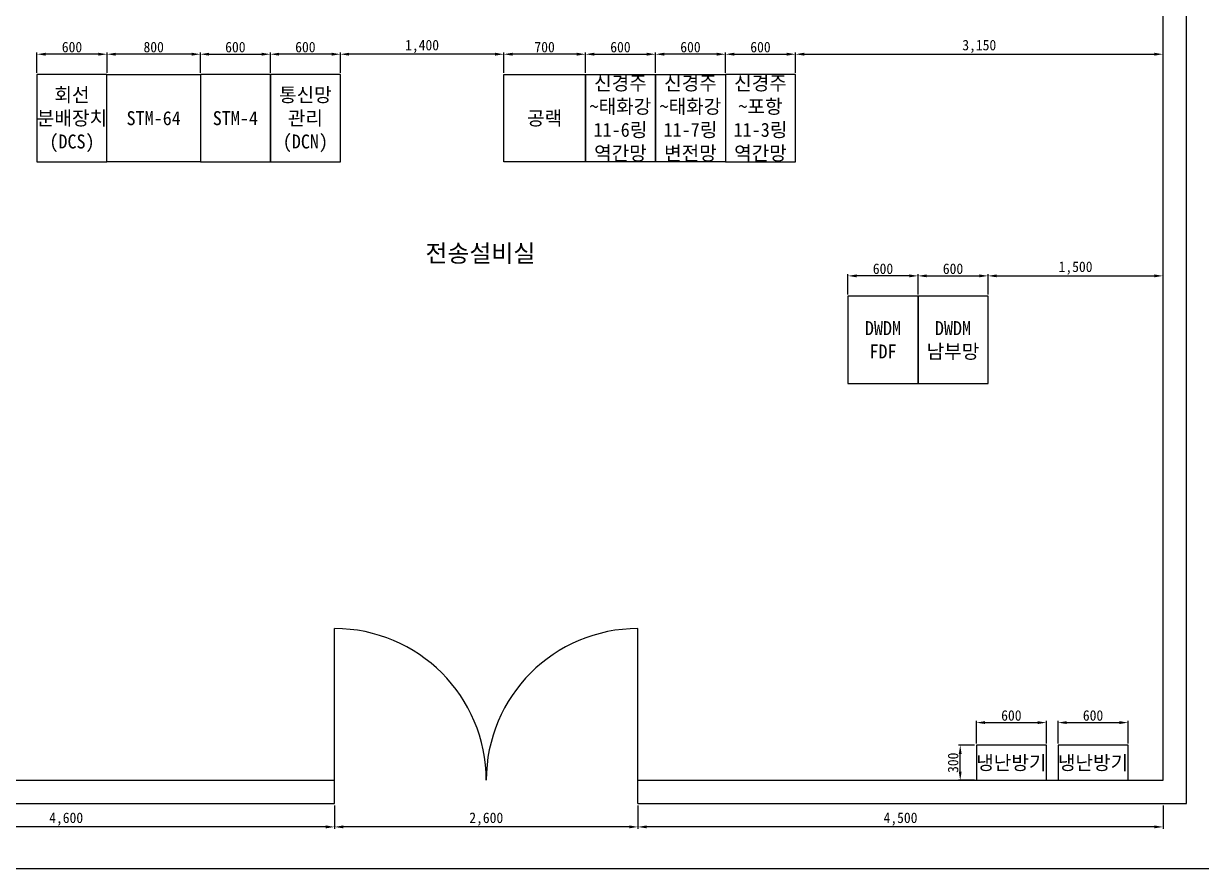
# Model space of a CAD drawing. Header units: millimetres. Extents: x 298577 to 322457, y -54271 to -33089.
# Drawn here: x 306602 to 316696, y -54271 to -47029 of the extents above; entities that cross this region are included whole.
import ezdxf
from ezdxf.enums import TextEntityAlignment as Align

# ---------------------------------------------------------------- set-up
doc = ezdxf.new("R2010")
doc.units = ezdxf.units.MM
for name, color, linetype in [('TT-BASE', 253, 'Continuous'), ('TZ-BASE', 253, 'Continuous'), ('TZ-DIMS', 1, 'Continuous'), ('TZ-TEXT', 3, 'Continuous')]:
    doc.layers.add(name, color=color, linetype=linetype)
doc.layers.add('TX-PAPR', color=2, linetype='Continuous', plot=False)
doc.styles.get("Standard").update_dxf_attribs({"font": 'GulimChe.ttf'})
doc.linetypes.add('BATTINB', pattern='A,0,-0.0025,[134,GulimChe.ttf,S=0.0025,R=0,X=-0.0025,Y=0.01],-0.005,[134,GulimChe.ttf,S=0.0025,R=180,X=0.0025,Y=0.01],-0.0025', length=0.01)
doc.dimstyles.new('D30', dxfattribs={"dimscale": 30, "dimtxt": 3, "dimasz": 2.5, "dimexe": 0.5, "dimexo": 0.5, "dimgap": 0.5, "dimtad": 1, "dimdec": 0, "dimzin": 1, "dimdsep": 46, "dimlunit": 6, "dimtxsty": 'Standard', "dimcen": 1, "dimclrd": 1, "dimclre": 1, "dimclrt": 3, "dimadec": 0, "dimazin": 0, "dimtfac": 1, "dimtdec": 0, "dimtix": 1, "dimtmove": 2, "dimatfit": 3, "dimfxl": 0, "dimtvp": 2, "dimlwd": -1, "dimlwe": -1, "dimarcsym": 0})

# ---------------------------------------------------------------- blocks, each defined once
blk = doc.blocks.new('*D813')
at = {"layer": 'DEFPOINTS', "color": 0}
for p in [(316367, -47292), (313217, -47465), (316367, -47465)]:
    blk.add_point(p, dxfattribs=at)
at = {"layer": 'TZ-DIMS', "color": 1}
for p, q in [((313217, -47450), (313217, -47277)), ((313292, -47292), (316292, -47292)), ((316367, -47450), (316367, -47277))]:
    blk.add_line(p, q, dxfattribs=at)
for points in [[(313292, -47279), (313292, -47304), (313217, -47292)], [(316292, -47279), (316292, -47304), (316367, -47292)]]:
    blk.add_solid(points, dxfattribs=at)
at = {"layer": 'TZ-DIMS', "color": 3, "insert": (314792, -47225), "char_height": 90, "attachment_point": 5}
blk.add_mtext('3,150', dxfattribs=at)
blk = doc.blocks.new('*D814')
at = {"layer": 'DEFPOINTS', "color": 0}
for p in [(313217, -47292), (312617, -47465), (313217, -47465)]:
    blk.add_point(p, dxfattribs=at)
at = {"layer": 'TZ-DIMS', "color": 1}
for p, q in [((312617, -47450), (312617, -47277)), ((312692, -47292), (313142, -47292)), ((313217, -47450), (313217, -47277))]:
    blk.add_line(p, q, dxfattribs=at)
for points in [[(312692, -47279), (312692, -47304), (312617, -47292)], [(313142, -47279), (313142, -47304), (313217, -47292)]]:
    blk.add_solid(points, dxfattribs=at)
at = {"layer": 'TZ-DIMS', "color": 3, "insert": (312917, -47231), "char_height": 90, "attachment_point": 5}
blk.add_mtext('600', dxfattribs=at)
blk = doc.blocks.new('*D815')
at = {"layer": 'DEFPOINTS', "color": 0}
for p in [(312017, -47292), (312017, -47465), (312617, -47465)]:
    blk.add_point(p, dxfattribs=at)
at = {"layer": 'TZ-DIMS', "color": 1}
for p, q in [((312017, -47450), (312017, -47277)), ((312542, -47292), (312092, -47292)), ((312617, -47450), (312617, -47277))]:
    blk.add_line(p, q, dxfattribs=at)
for points in [[(312092, -47279), (312092, -47304), (312017, -47292)], [(312542, -47279), (312542, -47304), (312617, -47292)]]:
    blk.add_solid(points, dxfattribs=at)
at = {"layer": 'TZ-DIMS', "color": 3, "insert": (312317, -47231), "char_height": 90, "attachment_point": 5}
blk.add_mtext('600', dxfattribs=at)
blk = doc.blocks.new('*D816')
at = {"layer": 'DEFPOINTS', "color": 0}
for p in [(310717, -47292), (310717, -47465), (311417, -47465)]:
    blk.add_point(p, dxfattribs=at)
at = {"layer": 'TZ-DIMS', "color": 1}
for p, q in [((310717, -47450), (310717, -47277)), ((311342, -47292), (310792, -47292)), ((311417, -47450), (311417, -47277))]:
    blk.add_line(p, q, dxfattribs=at)
for points in [[(310792, -47279), (310792, -47304), (310717, -47292)], [(311342, -47279), (311342, -47304), (311417, -47292)]]:
    blk.add_solid(points, dxfattribs=at)
at = {"layer": 'TZ-DIMS', "color": 3, "insert": (311067, -47231), "char_height": 90, "attachment_point": 5}
blk.add_mtext('700', dxfattribs=at)
blk = doc.blocks.new('*D817')
at = {"layer": 'DEFPOINTS', "color": 0}
for p in [(312017, -47292), (311417, -47465), (312017, -47465)]:
    blk.add_point(p, dxfattribs=at)
at = {"layer": 'TZ-DIMS', "color": 1}
for p, q in [((311417, -47450), (311417, -47277)), ((311492, -47292), (311942, -47292)), ((312017, -47450), (312017, -47277))]:
    blk.add_line(p, q, dxfattribs=at)
for points in [[(311492, -47279), (311492, -47304), (311417, -47292)], [(311942, -47279), (311942, -47304), (312017, -47292)]]:
    blk.add_solid(points, dxfattribs=at)
at = {"layer": 'TZ-DIMS', "color": 3, "insert": (311717, -47231), "char_height": 90, "attachment_point": 5}
blk.add_mtext('600', dxfattribs=at)
blk = doc.blocks.new('*D818')
at = {"layer": 'DEFPOINTS', "color": 0}
for p in [(309317, -47292), (309317, -47465), (310717, -47465)]:
    blk.add_point(p, dxfattribs=at)
at = {"layer": 'TZ-DIMS', "color": 1}
for p, q in [((309317, -47450), (309317, -47277)), ((310642, -47292), (309392, -47292)), ((310717, -47450), (310717, -47277))]:
    blk.add_line(p, q, dxfattribs=at)
for points in [[(309392, -47279), (309392, -47304), (309317, -47292)], [(310642, -47279), (310642, -47304), (310717, -47292)]]:
    blk.add_solid(points, dxfattribs=at)
at = {"layer": 'TZ-DIMS', "color": 3, "insert": (310017, -47225), "char_height": 90, "attachment_point": 5}
blk.add_mtext('1,400', dxfattribs=at)
blk = doc.blocks.new('*D819')
at = {"layer": 'DEFPOINTS', "color": 0}
for p in [(308717, -47292), (308717, -47465), (309317, -47465)]:
    blk.add_point(p, dxfattribs=at)
at = {"layer": 'TZ-DIMS', "color": 1}
for p, q in [((308717, -47450), (308717, -47277)), ((309242, -47292), (308792, -47292)), ((309317, -47450), (309317, -47277))]:
    blk.add_line(p, q, dxfattribs=at)
for points in [[(308792, -47279), (308792, -47304), (308717, -47292)], [(309242, -47279), (309242, -47304), (309317, -47292)]]:
    blk.add_solid(points, dxfattribs=at)
at = {"layer": 'TZ-DIMS', "color": 3, "insert": (309017, -47231), "char_height": 90, "attachment_point": 5}
blk.add_mtext('600', dxfattribs=at)
blk = doc.blocks.new('*D820')
at = {"layer": 'DEFPOINTS', "color": 0}
for p in [(308717, -47292), (308117, -47465), (308717, -47465)]:
    blk.add_point(p, dxfattribs=at)
at = {"layer": 'TZ-DIMS', "color": 1}
for p, q in [((308117, -47450), (308117, -47277)), ((308192, -47292), (308642, -47292)), ((308717, -47450), (308717, -47277))]:
    blk.add_line(p, q, dxfattribs=at)
for points in [[(308192, -47279), (308192, -47304), (308117, -47292)], [(308642, -47279), (308642, -47304), (308717, -47292)]]:
    blk.add_solid(points, dxfattribs=at)
at = {"layer": 'TZ-DIMS', "color": 3, "insert": (308417, -47231), "char_height": 90, "attachment_point": 5}
blk.add_mtext('600', dxfattribs=at)
blk = doc.blocks.new('*D821')
at = {"layer": 'DEFPOINTS', "color": 0}
for p in [(307317, -47292), (307317, -47465), (308117, -47465)]:
    blk.add_point(p, dxfattribs=at)
at = {"layer": 'TZ-DIMS', "color": 1}
for p, q in [((307317, -47450), (307317, -47277)), ((308042, -47292), (307392, -47292)), ((308117, -47450), (308117, -47277))]:
    blk.add_line(p, q, dxfattribs=at)
for points in [[(307392, -47279), (307392, -47304), (307317, -47292)], [(308042, -47279), (308042, -47304), (308117, -47292)]]:
    blk.add_solid(points, dxfattribs=at)
at = {"layer": 'TZ-DIMS', "color": 3, "insert": (307717, -47231), "char_height": 90, "attachment_point": 5}
blk.add_mtext('800', dxfattribs=at)
blk = doc.blocks.new('*D822')
at = {"layer": 'DEFPOINTS', "color": 0}
for p in [(306717, -47292), (306717, -47465), (307317, -47465)]:
    blk.add_point(p, dxfattribs=at)
at = {"layer": 'TZ-DIMS', "color": 1}
for p, q in [((306717, -47450), (306717, -47277)), ((307242, -47292), (306792, -47292)), ((307317, -47450), (307317, -47277))]:
    blk.add_line(p, q, dxfattribs=at)
for points in [[(306792, -47279), (306792, -47304), (306717, -47292)], [(307242, -47279), (307242, -47304), (307317, -47292)]]:
    blk.add_solid(points, dxfattribs=at)
at = {"layer": 'TZ-DIMS', "color": 3, "insert": (307017, -47231), "char_height": 90, "attachment_point": 5}
blk.add_mtext('600', dxfattribs=at)
blk = doc.blocks.new('*D823')
at = {"layer": 'DEFPOINTS', "color": 0}
for p in [(316367, -49192), (314867, -49365), (316367, -49365)]:
    blk.add_point(p, dxfattribs=at)
at = {"layer": 'TZ-DIMS', "color": 1}
for p, q in [((314867, -49350), (314867, -49177)), ((314942, -49192), (316292, -49192)), ((316367, -49350), (316367, -49177))]:
    blk.add_line(p, q, dxfattribs=at)
for points in [[(314942, -49179), (314942, -49204), (314867, -49192)], [(316292, -49179), (316292, -49204), (316367, -49192)]]:
    blk.add_solid(points, dxfattribs=at)
at = {"layer": 'TZ-DIMS', "color": 3, "insert": (315617, -49125), "char_height": 90, "attachment_point": 5}
blk.add_mtext('1,500', dxfattribs=at)
blk = doc.blocks.new('*D824')
at = {"layer": 'DEFPOINTS', "color": 0}
for p in [(314867, -49192), (314267, -49365), (314867, -49365)]:
    blk.add_point(p, dxfattribs=at)
at = {"layer": 'TZ-DIMS', "color": 1}
for p, q in [((314267, -49350), (314267, -49177)), ((314342, -49192), (314792, -49192)), ((314867, -49350), (314867, -49177))]:
    blk.add_line(p, q, dxfattribs=at)
for points in [[(314342, -49179), (314342, -49204), (314267, -49192)], [(314792, -49179), (314792, -49204), (314867, -49192)]]:
    blk.add_solid(points, dxfattribs=at)
at = {"layer": 'TZ-DIMS', "color": 3, "insert": (314567, -49131), "char_height": 90, "attachment_point": 5}
blk.add_mtext('600', dxfattribs=at)
blk = doc.blocks.new('*D825')
at = {"layer": 'DEFPOINTS', "color": 0}
for p in [(313667, -49192), (313667, -49365), (314267, -49365)]:
    blk.add_point(p, dxfattribs=at)
at = {"layer": 'TZ-DIMS', "color": 1}
for p, q in [((313667, -49350), (313667, -49177)), ((314192, -49192), (313742, -49192)), ((314267, -49350), (314267, -49177))]:
    blk.add_line(p, q, dxfattribs=at)
for points in [[(313742, -49179), (313742, -49204), (313667, -49192)], [(314192, -49179), (314192, -49204), (314267, -49192)]]:
    blk.add_solid(points, dxfattribs=at)
at = {"layer": 'TZ-DIMS', "color": 3, "insert": (313967, -49131), "char_height": 90, "attachment_point": 5}
blk.add_mtext('600', dxfattribs=at)
blk = doc.blocks.new('*D826')
at = {"layer": 'DEFPOINTS', "color": 0}
for p in [(315367, -53021), (314767, -53215), (315367, -53215)]:
    blk.add_point(p, dxfattribs=at)
at = {"layer": 'TZ-DIMS', "color": 1}
for p, q in [((314767, -53200), (314767, -53006)), ((314842, -53021), (315292, -53021)), ((315367, -53200), (315367, -53006))]:
    blk.add_line(p, q, dxfattribs=at)
for points in [[(314842, -53008), (314842, -53033), (314767, -53021)], [(315292, -53008), (315292, -53033), (315367, -53021)]]:
    blk.add_solid(points, dxfattribs=at)
at = {"layer": 'TZ-DIMS', "color": 3, "insert": (315067, -52960), "char_height": 90, "attachment_point": 5}
blk.add_mtext('600', dxfattribs=at)
blk = doc.blocks.new('*D827')
at = {"layer": 'DEFPOINTS', "color": 0}
for p in [(314629, -53215), (314767, -53215), (314767, -53515)]:
    blk.add_point(p, dxfattribs=at)
at = {"layer": 'TZ-DIMS', "color": 1}
for p, q in [((314752, -53215), (314614, -53215)), ((314629, -53440), (314629, -53290)), ((314752, -53515), (314614, -53515))]:
    blk.add_line(p, q, dxfattribs=at)
for points in [[(314616, -53290), (314641, -53290), (314629, -53215)], [(314616, -53440), (314641, -53440), (314629, -53515)]]:
    blk.add_solid(points, dxfattribs=at)
at = {"layer": 'TZ-DIMS', "color": 3, "insert": (314568, -53365), "char_height": 90, "attachment_point": 5, "rotation": 90}
blk.add_mtext('300', dxfattribs=at)
blk = doc.blocks.new('*D828')
at = {"layer": 'DEFPOINTS', "color": 0}
for p in [(316067, -53021), (315467, -53215), (316067, -53215)]:
    blk.add_point(p, dxfattribs=at)
at = {"layer": 'TZ-DIMS', "color": 1}
for p, q in [((315467, -53200), (315467, -53006)), ((315542, -53021), (315992, -53021)), ((316067, -53200), (316067, -53006))]:
    blk.add_line(p, q, dxfattribs=at)
for points in [[(315542, -53008), (315542, -53033), (315467, -53021)], [(315992, -53008), (315992, -53033), (316067, -53021)]]:
    blk.add_solid(points, dxfattribs=at)
at = {"layer": 'TZ-DIMS', "color": 3, "insert": (315767, -52960), "char_height": 90, "attachment_point": 5}
blk.add_mtext('600', dxfattribs=at)
blk = doc.blocks.new('*D831')
at = {"layer": 'DEFPOINTS', "color": 0}
for p in [(311867, -53715), (316367, -53715), (311867, -53915)]:
    blk.add_point(p, dxfattribs=at)
at = {"layer": 'TZ-DIMS', "color": 1}
for p, q in [((311867, -53730), (311867, -53930)), ((316367, -53730), (316367, -53930)), ((316292, -53915), (311942, -53915))]:
    blk.add_line(p, q, dxfattribs=at)
for points in [[(311942, -53902), (311942, -53927), (311867, -53915)], [(316292, -53902), (316292, -53927), (316367, -53915)]]:
    blk.add_solid(points, dxfattribs=at)
at = {"layer": 'TZ-DIMS', "color": 3, "insert": (314117, -53848), "char_height": 90, "attachment_point": 5}
blk.add_mtext('4,500', dxfattribs=at)
blk = doc.blocks.new('*D832')
at = {"layer": 'DEFPOINTS', "color": 0}
for p in [(309267, -53715), (311867, -53715), (309267, -53915)]:
    blk.add_point(p, dxfattribs=at)
at = {"layer": 'TZ-DIMS', "color": 1}
for p, q in [((309267, -53730), (309267, -53930)), ((311867, -53730), (311867, -53930)), ((311792, -53915), (309342, -53915))]:
    blk.add_line(p, q, dxfattribs=at)
for points in [[(309342, -53902), (309342, -53927), (309267, -53915)], [(311792, -53902), (311792, -53927), (311867, -53915)]]:
    blk.add_solid(points, dxfattribs=at)
at = {"layer": 'TZ-DIMS', "color": 3, "insert": (310567, -53848), "char_height": 90, "attachment_point": 5}
blk.add_mtext('2,600', dxfattribs=at)
blk = doc.blocks.new('*D833')
at = {"layer": 'DEFPOINTS', "color": 0}
for p in [(304667, -53715), (309267, -53715), (304667, -53915)]:
    blk.add_point(p, dxfattribs=at)
at = {"layer": 'TZ-DIMS', "color": 1}
for p, q in [((304667, -53730), (304667, -53930)), ((309267, -53730), (309267, -53930)), ((309192, -53915), (304742, -53915))]:
    blk.add_line(p, q, dxfattribs=at)
for points in [[(304742, -53902), (304742, -53927), (304667, -53915)], [(309192, -53902), (309192, -53927), (309267, -53915)]]:
    blk.add_solid(points, dxfattribs=at)
at = {"layer": 'TZ-DIMS', "color": 3, "insert": (306967, -53848), "char_height": 90, "attachment_point": 5}
blk.add_mtext('4,600', dxfattribs=at)

msp = doc.modelspace()

# ---------------------------------------------------------------- linework, layer by layer
at = {"layer": 'TT-BASE'}
for points in [[(306716.9, -48214.8), (307316.9, -48214.8), (307316.9, -47464.8), (306716.9, -47464.8)], [(308116.9, -48214.8), (307316.9, -48214.8), (307316.9, -47464.8), (308116.9, -47464.8)], [(308116.9, -48214.8), (308716.9, -48214.8), (308716.9, -47464.8), (308116.9, -47464.8)], [(308716.9, -48214.8), (309316.9, -48214.8), (309316.9, -47464.8), (308716.9, -47464.8)], [(311416.9, -48214.8), (310716.9, -48214.8), (310716.9, -47464.8), (311416.9, -47464.8)], [(312016.9, -48214.8), (311416.9, -48214.8), (311416.9, -47464.8), (312016.9, -47464.8)], [(312616.9, -48214.8), (312016.9, -48214.8), (312016.9, -47464.8), (312616.9, -47464.8)], [(312616.9, -48214.8), (313216.9, -48214.8), (313216.9, -47464.8), (312616.9, -47464.8)], [(313666.9, -50114.8), (314266.9, -50114.8), (314266.9, -49364.8), (313666.9, -49364.8)], [(314266.9, -50114.8), (314866.9, -50114.8), (314866.9, -49364.8), (314266.9, -49364.8)], [(314766.9, -53514.8), (315366.9, -53514.8), (315366.9, -53214.8), (314766.9, -53214.8)], [(315466.9, -53514.8), (316066.9, -53514.8), (316066.9, -53214.8), (315466.9, -53214.8)]]:
    msp.add_lwpolyline(points, close=True, dxfattribs=at)
at = {"layer": 'TX-PAPR'}
msp.add_lwpolyline([(298576.9, -54270.8), (322456.9, -54270.8), (322456.9, -38790.8), (298576.9, -38790.8)], close=True, dxfattribs=at)
at = {"layer": 'TZ-BASE'}
for points in [[(311866.9, -53714.8), (316566.9, -53714.8), (316566.9, -40464.8), (304466.9, -40464.8), (304466.9, -53714.8), (309266.9, -53714.8)], [(311866.9, -53514.8), (316366.9, -53514.8), (316366.9, -40664.8), (304666.9, -40664.8), (304666.9, -53514.8), (309266.9, -53514.8)], [(309266.9, -53714.8), (309266.9, -52214.8)], [(311866.9, -53714.8), (311866.9, -52214.8)]]:
    msp.add_lwpolyline(points, dxfattribs=at)
for centre, start, end in [((309266.9, -53514.8), 0, 90), ((311866.9, -53514.8), 90, 180)]:
    msp.add_arc(centre, 1300, start, end, dxfattribs=at)

# ---------------------------------------------------------------- texts
at = {"layer": 'TZ-BASE', "linetype": 'BATTINB', "ltscale": 0.1}
msp.add_text('전송설비실', height=150, dxfattribs=at).set_placement((310516.9, -48997.9), align=Align.MIDDLE_CENTER)
at = {"layer": 'TZ-TEXT'}
for s, p in [('신경주', (311716.9, -47539.8)), ('신경주', (312316.9, -47539.8)), ('신경주', (312916.9, -47539.8)), ('회선', (307016.9, -47639.8)), ('통신망', (309016.9, -47639.8)), ('~태화강', (311716.9, -47739.8)), ('~태화강', (312316.9, -47739.8)), ('~포항', (312916.9, -47739.8)), ('분배장치', (307016.9, -47839.8)), ('STM-64', (307716.9, -47839.8)), ('STM-4', (308416.9, -47839.8)), ('관리', (309016.9, -47839.8)), ('공랙', (311066.9, -47839.8)), ('11-6링', (311716.9, -47939.8)), ('11-7링', (312316.9, -47939.8)), ('11-3링', (312916.9, -47939.8)), ('(DCS)', (307016.9, -48039.8)), ('(DCN)', (309016.9, -48039.8)), ('역간망', (311716.9, -48139.8)), ('변전망', (312316.9, -48139.8)), ('역간망', (312916.9, -48139.8)), ('DWDM', (313966.9, -49639.8)), ('DWDM', (314566.9, -49639.8)), ('FDF', (313966.9, -49839.8)), ('남부망', (314566.9, -49839.8)), ('냉난방기', (315066.9, -53364.8)), ('냉난방기', (315766.9, -53364.8))]:
    msp.add_text(s, height=120, dxfattribs=at).set_placement(p, align=Align.MIDDLE_CENTER)

# ---------------------------------------------------------------- dimensions: what is measured, and where the dimension line sits
at = {"layer": 'TZ-DIMS'}
for base, p1, p2, picture, middle in [((306716.9, -47291.7), (307316.9, -47464.8), (306716.9, -47464.8), '*D822', (307016.9, -47230.7)), ((307316.9, -47291.7), (308116.9, -47464.8), (307316.9, -47464.8), '*D821', (307716.9, -47230.7)), ((308716.9, -47291.7), (309316.9, -47464.8), (308716.9, -47464.8), '*D819', (309016.9, -47230.7)), ((309316.9, -47291.7), (310716.9, -47464.8), (309316.9, -47464.8), '*D818', (310016.9, -47225)), ((310716.9, -47291.7), (311416.9, -47464.8), (310716.9, -47464.8), '*D816', (311066.9, -47230.6)), ((312016.9, -47291.7), (312616.9, -47464.8), (312016.9, -47464.8), '*D815', (312316.9, -47230.7)), ((316366.9, -47291.7), (313216.9, -47464.8), (316366.9, -47464.8), '*D813', (314791.9, -47225)), ((313666.9, -49191.7), (314266.9, -49364.8), (313666.9, -49364.8), '*D825', (313966.9, -49130.7)), ((316366.9, -49191.7), (314866.9, -49364.8), (316366.9, -49364.8), '*D823', (315616.9, -49125)), ((315366.9, -53020.7), (314766.9, -53214.8), (315366.9, -53214.8), '*D826', (315066.9, -52959.7)), ((316066.9, -53020.7), (315466.9, -53214.8), (316066.9, -53214.8), '*D828', (315766.9, -52959.7)), ((304666.9, -53914.8), (309266.9, -53714.8), (304666.9, -53714.8), '*D833', (306966.9, -53848.1)), ((309266.9, -53914.8), (311866.9, -53714.8), (309266.9, -53714.8), '*D832', (310566.9, -53848.2)), ((311866.9, -53914.8), (316366.9, -53714.8), (311866.9, -53714.8), '*D831', (314116.9, -53848.1))]:
    dim = msp.add_linear_dim(base=base, p1=p1, p2=p2, dimstyle='D30', dxfattribs=at)
    dim.commit()
    dim.dimension.update_dxf_attribs({"geometry": picture, "text_midpoint": middle})
for base, p1, p2, angle, picture, middle in [((308716.9, -47291.7), (308116.9, -47464.8), (308716.9, -47464.8), 180, '*D820', (308416.9, -47230.7)), ((312016.9, -47291.7), (311416.9, -47464.8), (312016.9, -47464.8), 180, '*D817', (311716.9, -47230.7)), ((313216.9, -47291.7), (312616.9, -47464.8), (313216.9, -47464.8), 180, '*D814', (312916.9, -47230.7)), ((314866.9, -49191.7), (314266.9, -49364.8), (314866.9, -49364.8), 180, '*D824', (314566.9, -49130.7)), ((314628.6, -53214.8), (314766.9, -53514.8), (314766.9, -53214.8), 90, '*D827', (314567.6, -53364.8))]:
    dim = msp.add_linear_dim(base=base, p1=p1, p2=p2, angle=angle, dimstyle='D30', dxfattribs=at)
    dim.commit()
    dim.dimension.update_dxf_attribs({"geometry": picture, "text_midpoint": middle})

doc.saveas('drawing.dxf')
